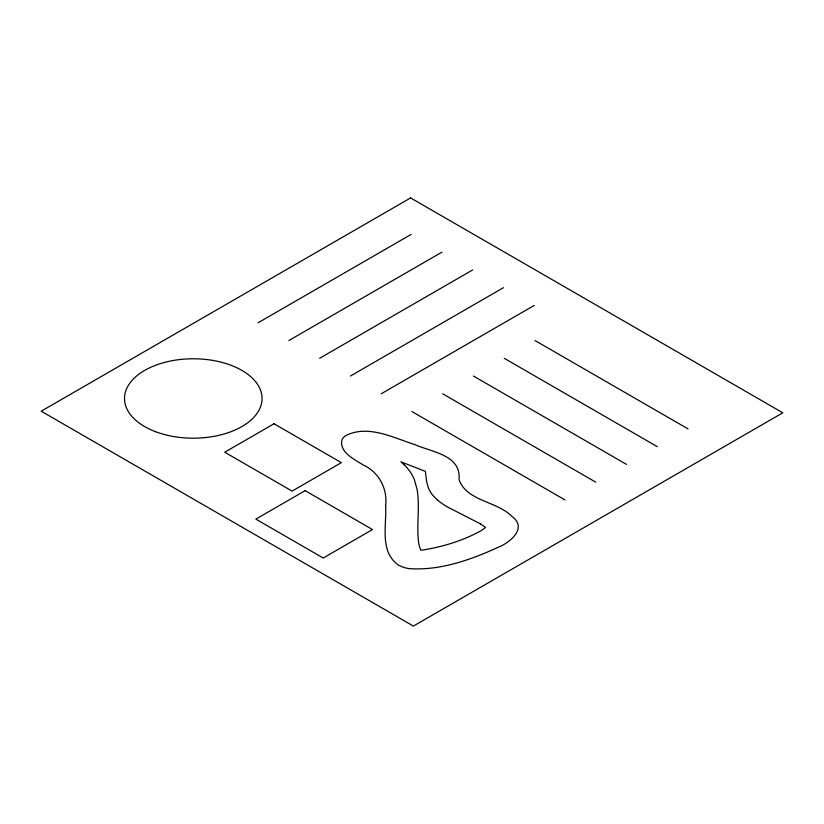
<?xml version="1.0" encoding="UTF-8"?>
<svg xmlns="http://www.w3.org/2000/svg" width="824" height="824" viewBox="0 0 824 824"><rect width="100%" height="100%" fill="white"/><g stroke="black" fill="none" stroke-linecap="round" stroke-linejoin="round"><path stroke-width="1.24" d="M258.118 322.761L411.176 234.397M288.884 340.518L441.932 252.154M319.64 358.286L472.698 269.922M350.406 376.043L503.454 287.679M381.172 393.8L534.22 305.436M534.972 340.518L688.03 428.882M504.216 358.286L657.264 446.649M473.45 376.043L626.508 464.406M442.694 393.8L595.742 482.164M411.928 411.557L564.976 499.921M480.516 523.889L447.865 507.193A85.335 49.275 0 0 1 437.42 500.014M437.482 499.993L433.3 495.842A60.245 34.783 0 0 1 431.343 493.329A64.839 37.43 0 0 1 428.223 487.458L426.667 481.824L425.369 471.38L400.876 461.801L404.44 465.076M404.491 465.055A92.957 53.663 0 0 1 414.287 479.465L417.119 489.477A192.589 111.189 0 0 1 417.49 491.877C419.776 508.892 416.408 526.114 418.674 543.119A110.251 63.654 0 0 0 419.035 544.973L420.518 549.639A34.979 20.198 0 0 0 420.786 550.205A45.433 26.234 0 0 0 423.979 549.824C443.786 546.559 463.346 540.462 480.969 530.749A51.912 29.973 0 0 0 482.854 529.564L485.47 527.514A32.115 18.54 0 0 0 480.402 523.961M385.673 505.627C386.744 525.3 379.401 551.359 398.095 564.842A23.814 13.751 0 0 0 409.281 568.653C440.098 570.733 470.473 559.97 498.129 547.321C510.118 542.697 527.968 527.813 511.797 516.308C496.975 501.105 466.219 501.177 459.04 479.403C461.378 454.848 431.189 452.005 414.719 444.558C393.038 437.709 367.782 424.144 345.493 435.772A18.87 10.897 0 0 0 342.001 439.676C338.911 452.263 354.413 459.277 363.003 464.88C378.855 471.925 387.61 488.55 385.673 505.627M410.609 197.925L41.2 411.197L413.391 626.075L782.8 412.803L410.609 197.925M274.021 423.763L224.736 452.222L292.098 491.104L341.383 462.655L274.021 423.763M305.137 490.661L255.852 519.12L323.214 558.013L372.5 529.554L305.137 490.661M155.365 431.611A68.773 39.706 0 0 0 261.929 400.876A68.773 39.706 0 0 0 162.544 362.962A68.773 39.706 0 0 0 155.365 431.611"/></g></svg>
